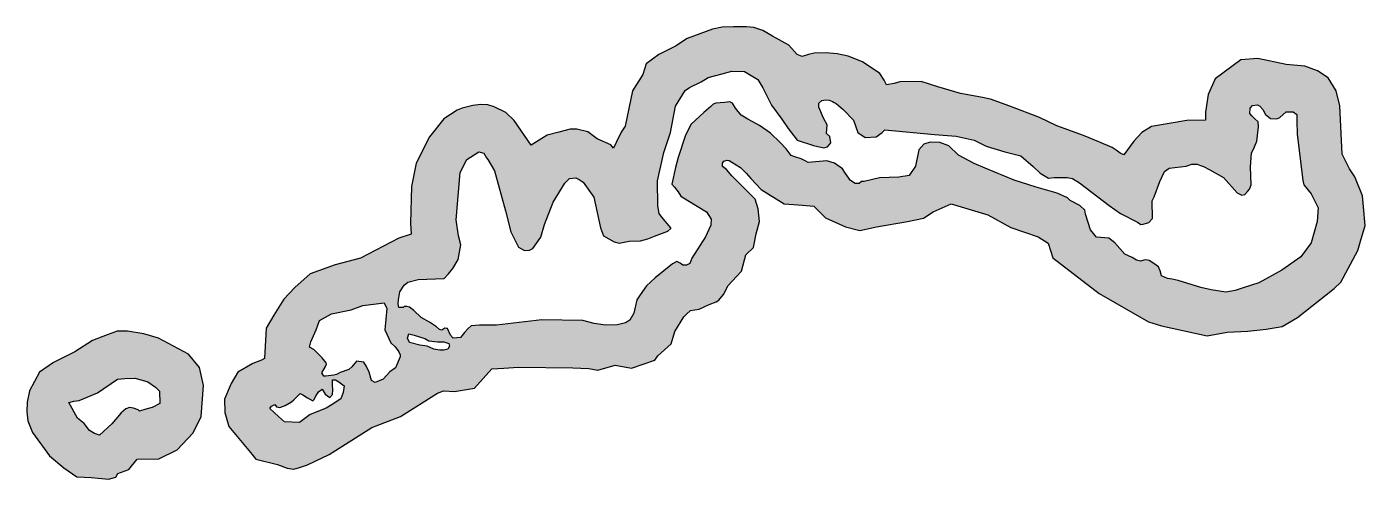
# Model space of a CAD drawing. Header units: metres. Extents: x 273377 to 358923, y 1974345 to 2116525.
# Drawn here: x 286887 to 288345, y 2018225 to 2018719 of the extents above; entities that cross this region are included whole.
import ezdxf

# ---------------------------------------------------------------- set-up
doc = ezdxf.new("R2010")
doc.units = ezdxf.units.M
doc.header["$MEASUREMENT"] = 0
doc.layers.add('MANGROOVE BUFFER ZONE', color=120, linetype='Continuous')

msp = doc.modelspace()

# ---------------------------------------------------------------- hatches: boundary and pattern name
at = {"layer": 'MANGROOVE BUFFER ZONE'}
h = msp.add_hatch(dxfattribs=at)
h.set_pattern_fill('GRASS', color=256)
h.set_pattern_definition([(90, (0, 0), (-17.96051224, 17.96051224), [4.7625, -31.15852448]), (45, (0, 0), (-17.96051224, 17.96051224), [4.7625, -20.6375]), (135, (0, 0), (-17.96051224, -17.96051224), [4.7625, -20.6375])])
h.paths.add_polyline_path([(287079.2, 2018327.7), (287074.9, 2018347.3), (287062.9, 2018361.7), (287030, 2018379.2), (287014.2, 2018384.1), (286996.5, 2018387), (286985.2, 2018386.7), (286969.4, 2018380.9), (286958.2, 2018376.7), (286938.9, 2018364.5), (286915.7, 2018352.6), (286900.7, 2018342), (286889.6, 2018322), (286887, 2018309.4), (286886.7, 2018299), (286887.7, 2018289), (286893, 2018276.6), (286911.5, 2018251), (286926.9, 2018237.9), (286941.2, 2018228.2), (286957.1, 2018227.4), (286975.8, 2018225.5), (286983.8, 2018227.9), (286985.8, 2018231.6), (286998, 2018236), (287007, 2018247.2), (287030.4, 2018247.6), (287050.6, 2018257.6), (287068.1, 2018275.9), (287076.6, 2018293.9)])
h.paths.add_polyline_path([(287031.6, 2018308), (287023.1, 2018303.8), (287016.3, 2018301.7), (287009.6, 2018299.5), (287008, 2018301.3), (287002.9, 2018302.9), (286998.6, 2018303.5), (286994.6, 2018302.2), (286989.6, 2018297.7), (286979.5, 2018285.9), (286966, 2018273.6), (286960.5, 2018275.5), (286955.1, 2018278.6), (286949.3, 2018286.2), (286942.1, 2018292), (286932.6, 2018309.3), (286938.1, 2018310.4), (286943.9, 2018311.3), (286952.6, 2018314.8), (286963.8, 2018319.7), (286985.4, 2018334.7), (286993.6, 2018335.2), (287004.6, 2018335.5), (287018.6, 2018331.5), (287026.8, 2018325.7), (287031.4, 2018321.6)], flags=16)
h.paths.add_polyline_path([(287262.7, 2018281.8), (287293.7, 2018293.8), (287334.1, 2018319.3), (287340.6, 2018321.7), (287352.4, 2018321.2), (287374.2, 2018324.9), (287393.3, 2018345.9), (287406.4, 2018346.7), (287422.2, 2018347.8), (287481.6, 2018346.8), (287498.8, 2018346), (287508.6, 2018344.4), (287527.4, 2018349.9), (287545.2, 2018346.7), (287570.9, 2018355.3), (287574.2, 2018359.9), (287588.5, 2018373.2), (287592.4, 2018386.4), (287602.4, 2018402.5), (287605.1, 2018405.4), (287609.7, 2018409.5), (287619, 2018410.8), (287630.1, 2018416), (287637.4, 2018418.8), (287640.4, 2018420.6), (287645.5, 2018426.8), (287650.7, 2018436.6), (287659.7, 2018446.5), (287665.3, 2018452.2), (287669.9, 2018470.1), (287678.4, 2018478), (287681.3, 2018493.1), (287684.9, 2018506.2), (287683.2, 2018520.2), (287680, 2018530.6), (287654.5, 2018556.2), (287648.9, 2018563.2), (287644.6, 2018566.3), (287644.6, 2018569.9), (287646, 2018572), (287649.2, 2018573.1), (287651.6, 2018572.8), (287654.5, 2018571), (287664.2, 2018565.1), (287670.3, 2018558.9), (287675.3, 2018553.3), (287686.6, 2018541.2), (287711.5, 2018525.7), (287731.5, 2018524), (287743.9, 2018522.9), (287756.8, 2018510.4), (287778.6, 2018500.5), (287794.1, 2018496.7), (287812.1, 2018500.5), (287846.1, 2018506.3), (287863.5, 2018509.9), (287873.9, 2018516.8), (287893.4, 2018525.7), (287933.5, 2018513.7), (287958.5, 2018499.9), (287988.1, 2018489.5), (287999, 2018482.6), (288004.4, 2018466.6), (288054.6, 2018427.8), (288108.6, 2018397.2), (288122.6, 2018392.6), (288172.3, 2018381.9), (288194.3, 2018385.9), (288216.6, 2018386.8), (288236.7, 2018389.2), (288253.9, 2018392.1), (288270.8, 2018401.8), (288310.6, 2018433.5), (288318.1, 2018440.1), (288336.4, 2018474.9), (288339.4, 2018485.1), (288344.5, 2018502.1), (288342.5, 2018522.4), (288341.5, 2018534.4), (288333.1, 2018554.9), (288327.5, 2018563.6), (288319.3, 2018579.6), (288316.8, 2018632.3), (288312.7, 2018648.6), (288304.1, 2018662.8), (288292.6, 2018670.4), (288278.9, 2018675.8), (288258.3, 2018677.5), (288227.6, 2018684.1), (288209, 2018682.4), (288181.2, 2018661.8), (288173.4, 2018644.8), (288170.4, 2018625.5), (288170.7, 2018616.8), (288150.3, 2018616.3), (288111.7, 2018609.9), (288101.3, 2018603.5), (288092.4, 2018593.9), (288081.7, 2018579.1), (288077.5, 2018581), (288073.1, 2018584.1), (288068.9, 2018586.9), (288054.5, 2018593), (288037.5, 2018600), (288008.6, 2018610.6), (287989.6, 2018619.8), (287957.4, 2018631.9), (287936.2, 2018639.7), (287926, 2018641.7), (287903.6, 2018646), (287879, 2018653.2), (287860.7, 2018658.8), (287837.7, 2018658.6), (287831.3, 2018656.9), (287823.2, 2018655.3), (287820.4, 2018660.5), (287815.8, 2018667.8), (287797, 2018680.2), (287781.3, 2018686.5), (287769.2, 2018688.9), (287756.9, 2018690.1), (287744.2, 2018689.9), (287738.2, 2018688.3), (287731.4, 2018686.1), (287725.7, 2018688.5), (287716.8, 2018698.5), (287699.1, 2018708.2), (287688.4, 2018714.5), (287678.7, 2018717.9), (287670.7, 2018718.6), (287656.4, 2018718.6), (287644, 2018718), (287633.5, 2018715.9), (287606.1, 2018705.7), (287593.2, 2018697.5), (287575, 2018688.5), (287561.3, 2018678.2), (287557.7, 2018666.7), (287546.3, 2018648.7), (287538.5, 2018610.4), (287534, 2018603.7), (287528.5, 2018592.5), (287525.7, 2018586.1), (287522.9, 2018589.8), (287508, 2018596.6), (287497.8, 2018603.9), (287485.8, 2018607.1), (287478.6, 2018606.8), (287466.3, 2018603.8), (287453.5, 2018600.6), (287435.9, 2018589.5), (287417.5, 2018616.4), (287408.3, 2018625.1), (287395.7, 2018631.4), (287388.8, 2018633.4), (287381.1, 2018633.9), (287372.4, 2018632.6), (287361, 2018629.7), (287355.4, 2018627.8), (287340.9, 2018618.3), (287325.3, 2018598.6), (287310.8, 2018570), (287305.7, 2018544.5), (287304.6, 2018504.7), (287305.5, 2018492.7), (287291.9, 2018488.3), (287250.3, 2018466.4), (287222.6, 2018459.3), (287195.2, 2018449.3), (287178.5, 2018434.6), (287166.6, 2018421.6), (287155.9, 2018404.4), (287147.5, 2018390.1), (287145.7, 2018357), (287142.4, 2018355.1), (287133, 2018351.8), (287116.5, 2018342.3), (287109.3, 2018329.9), (287102.1, 2018312.6), (287102.4, 2018298.3), (287106.6, 2018282.8), (287130.2, 2018254.7), (287136.3, 2018247.2), (287159.9, 2018241.5), (287170.4, 2018237.6), (287177.5, 2018236.5), (287183.8, 2018238.4), (287192.5, 2018241.3), (287216.2, 2018252.6)])
h.paths.add_polyline_path([(287161, 2018293.8), (287151.6, 2018302.5), (287153.4, 2018305.2), (287156.7, 2018307.1), (287158.8, 2018304.5), (287162.2, 2018303.7), (287168, 2018305.9), (287174.9, 2018310), (287177.4, 2018312.1), (287184.5, 2018318.8), (287187.2, 2018317.3), (287192.5, 2018314.3), (287198.1, 2018311), (287199.4, 2018312), (287201.7, 2018316.2), (287204.5, 2018320.6), (287208.4, 2018323.8), (287211.6, 2018318.3), (287216.9, 2018314.4), (287219.6, 2018318), (287220.2, 2018322.9), (287219.6, 2018327.9), (287219.8, 2018333.9), (287223, 2018334), (287226.6, 2018331.6), (287232.4, 2018327.4), (287231.4, 2018319.9), (287228.7, 2018313.1), (287219.2, 2018307), (287212.8, 2018302.9), (287195.2, 2018295.9), (287183.7, 2018287.2), (287167.3, 2018287.9)], flags=16)
h.paths.add_polyline_path([(287210.2, 2018337.8), (287207.9, 2018341.6), (287212.2, 2018348.2), (287213.3, 2018351), (287212.7, 2018352.5), (287208.3, 2018357.9), (287199.5, 2018366.8), (287194.5, 2018369.5), (287196, 2018375.2), (287201.8, 2018388.2), (287205.7, 2018398.3), (287218.7, 2018405.6), (287239.9, 2018410), (287252.6, 2018414.7), (287276, 2018417.6), (287278.8, 2018411.6), (287276.8, 2018388.2), (287283.1, 2018374.2), (287287.8, 2018369.7), (287291.9, 2018364.4), (287293.3, 2018361), (287293.5, 2018358.8), (287288.2, 2018346.8), (287282, 2018342.7), (287274.9, 2018334.4), (287266.2, 2018331), (287262, 2018333.1), (287259.5, 2018342.3), (287256.9, 2018348.5), (287253.8, 2018352.9), (287245.8, 2018354), (287240.6, 2018348), (287237.3, 2018345), (287228, 2018341.9), (287224.2, 2018339.5), (287221.3, 2018339), (287212.3, 2018337.8)], flags=16)
h.paths.add_polyline_path([(287303.6, 2018374.5), (287301.5, 2018379.2), (287302.7, 2018384.1), (287308.5, 2018382.5), (287320.2, 2018378.7), (287324.5, 2018376.2), (287334.2, 2018375.3), (287340.9, 2018375.1), (287346.4, 2018373.4), (287347.3, 2018370.5), (287345.4, 2018367.4), (287340.9, 2018366), (287336.5, 2018366.1), (287330.1, 2018367.4), (287322.9, 2018370.4), (287314.7, 2018371.6)], flags=16)
h.paths.add_polyline_path([(287292.1, 2018412.7), (287291.1, 2018416.6), (287291.7, 2018420.9), (287292.9, 2018429.6), (287297.6, 2018437.1), (287301.9, 2018440.2), (287313, 2018443.2), (287341.2, 2018444.2), (287346, 2018449.2), (287350.9, 2018455.1), (287356.4, 2018464.9), (287359.5, 2018481.1), (287356.9, 2018490.7), (287354.3, 2018508.3), (287358.9, 2018559.8), (287366.1, 2018574.1), (287378.9, 2018582.1), (287384.4, 2018580.9), (287387.4, 2018575.7), (287388.9, 2018574), (287396.2, 2018561.4), (287408.2, 2018517.9), (287413.8, 2018495), (287422.3, 2018478.4), (287428.9, 2018474.6), (287434.2, 2018475.3), (287437.8, 2018477.1), (287446.6, 2018489.4), (287450.6, 2018503.1), (287459.9, 2018527.6), (287472.7, 2018548), (287477.8, 2018553.3), (287484.6, 2018553.8), (287488.4, 2018552), (287492.8, 2018549.1), (287504.4, 2018532.7), (287511.5, 2018499.5), (287514.8, 2018490.6), (287520.7, 2018487.6), (287526.6, 2018484.2), (287531.9, 2018482.8), (287542.9, 2018485), (287555.2, 2018485.3), (287563.1, 2018487.3), (287570.5, 2018490.5), (287584.8, 2018495.7), (287588.2, 2018498.7), (287588.1, 2018499.6), (287578.3, 2018510.9), (287575.6, 2018515.2), (287574.2, 2018523.3), (287573.6, 2018550.7), (287580.5, 2018581.4), (287587.8, 2018603.5), (287593.4, 2018631.9), (287603.9, 2018649.2), (287608.5, 2018652.2), (287621.1, 2018658.6), (287628.8, 2018663.3), (287644.2, 2018667.4), (287654.8, 2018670.1), (287668.4, 2018669.8), (287672, 2018667.5), (287682.8, 2018661), (287688.5, 2018652.1), (287697.8, 2018633.2), (287709.2, 2018617.9), (287716.1, 2018607.8), (287725.9, 2018595), (287743.7, 2018589), (287754.7, 2018586.6), (287758.8, 2018587.9), (287762.4, 2018592), (287761.2, 2018598.9), (287757.6, 2018602.2), (287758.3, 2018611.8), (287754.5, 2018619.1), (287749.4, 2018631), (287749.4, 2018635.4), (287752.5, 2018638.3), (287757.1, 2018639), (287760.5, 2018638.5), (287764.2, 2018637), (287766.2, 2018636.1), (287768.4, 2018635.1), (287776, 2018628.4), (287787.1, 2018616.7), (287791.9, 2018603.4), (287799.8, 2018597.9), (287811.9, 2018598.7), (287818.2, 2018603.5), (287821.3, 2018606.3), (287875.3, 2018601.3), (287899.1, 2018599.4), (287918.4, 2018594.9), (287931.8, 2018588.3), (287951.8, 2018582.4), (287969.4, 2018577.8), (287982.9, 2018566.2), (287990.5, 2018558.9), (287999.6, 2018553.7), (288005.8, 2018554.2), (288019.7, 2018554.2), (288025.5, 2018553.1), (288033.2, 2018548.6), (288065.5, 2018523.7), (288078.1, 2018515), (288096.6, 2018505.8), (288100.1, 2018503.2), (288102.8, 2018503.3), (288108.7, 2018505.2), (288112.9, 2018509.6), (288112.3, 2018528.7), (288114.5, 2018533.1), (288120.7, 2018549.8), (288125.9, 2018560.9), (288131.1, 2018564.6), (288149.6, 2018566.8), (288155.8, 2018569), (288161.6, 2018568.8), (288165.2, 2018567.4), (288168.4, 2018566.2), (288175.1, 2018562.8), (288190.1, 2018554.4), (288205.2, 2018537.7), (288210, 2018535.1), (288213.4, 2018535.6), (288216.2, 2018538.9), (288218.4, 2018541.6), (288220.2, 2018546.3), (288219.6, 2018566.1), (288220.8, 2018580.7), (288223.8, 2018587.9), (288226.4, 2018593.8), (288228.2, 2018609.4), (288228, 2018615.1), (288224, 2018618.7), (288221.1, 2018621.4), (288218.9, 2018624), (288219, 2018630), (288221.6, 2018632.7), (288227.1, 2018633.6), (288229.6, 2018632.2), (288232.9, 2018628.4), (288235.8, 2018623.1), (288241.3, 2018618.7), (288248.1, 2018618.3), (288251.5, 2018619.7), (288258.5, 2018626), (288266, 2018625.8), (288270, 2018622.8), (288270, 2018616), (288270.5, 2018601.5), (288276.7, 2018551), (288277.6, 2018546.3), (288285.5, 2018536.4), (288293.2, 2018521.2), (288292.2, 2018506.2), (288285.6, 2018483), (288274.3, 2018467.9), (288253.7, 2018453.3), (288228.7, 2018439.5), (288211.7, 2018434.1), (288202.7, 2018431.3), (288192.6, 2018429.5), (288176.8, 2018431.9), (288165.6, 2018434.5), (288140.6, 2018442), (288134.4, 2018443.5), (288129.1, 2018444.3), (288122.5, 2018447), (288121.3, 2018452.6), (288119.4, 2018457.1), (288114.1, 2018460.6), (288109.1, 2018463.8), (288105.4, 2018464.7), (288103.2, 2018464.3), (288099.8, 2018463.2), (288095.4, 2018464.1), (288090.5, 2018467.3), (288082.7, 2018470.7), (288077.1, 2018476.9), (288071.6, 2018483.2), (288065.2, 2018488.2), (288051.9, 2018489.4), (288045.2, 2018497.4), (288039.7, 2018514.5), (288039, 2018518.8), (288033.7, 2018523.7), (288023.2, 2018529.2), (288020.4, 2018532.3), (288009, 2018537.1), (287986.2, 2018543.7), (287962.1, 2018551.4), (287930.4, 2018564.5), (287918.5, 2018569.7), (287901.6, 2018578.8), (287891, 2018588.7), (287881.1, 2018592.5), (287870.7, 2018592.8), (287863.7, 2018590.5), (287858.3, 2018584.5), (287854.5, 2018566.5), (287847.6, 2018556.6), (287836.6, 2018554.5), (287815.3, 2018553.8), (287798.7, 2018550.1), (287795.8, 2018550.1), (287793.2, 2018547.6), (287788.8, 2018547.6), (287783.9, 2018551), (287778.6, 2018558.5), (287775.1, 2018563.9), (287766.6, 2018569.9), (287758.2, 2018572.3), (287737.7, 2018570.6), (287735.4, 2018572), (287730.2, 2018574.5), (287723.1, 2018576.7), (287719.1, 2018578.4), (287713.7, 2018585.6), (287707.4, 2018592.5), (287696.6, 2018602.5), (287684.7, 2018611), (287672.2, 2018617.8), (287664.9, 2018622.2), (287658.5, 2018629.9), (287655.5, 2018635.2), (287652.5, 2018636.6), (287646.6, 2018636.1), (287637.3, 2018635.3), (287634.3, 2018634.1), (287631.9, 2018631.5), (287624.1, 2018625.1), (287610.2, 2018612.4), (287604.3, 2018600.5), (287596.1, 2018576.2), (287593.3, 2018565.3), (287589.3, 2018547.1), (287592.2, 2018543.7), (287596, 2018538.6), (287598.9, 2018534), (287606.7, 2018529.2), (287627.1, 2018516.8), (287632.1, 2018508.8), (287631.7, 2018502.4), (287625.8, 2018489.6), (287611.1, 2018466.5), (287609, 2018460.7), (287605.1, 2018458.8), (287601.4, 2018458.9), (287598.3, 2018461.1), (287594.7, 2018462.9), (287590.1, 2018460.2), (287571.1, 2018444.9), (287561.8, 2018436.4), (287554.7, 2018426.3), (287551.2, 2018420.9), (287548, 2018406.4), (287543.7, 2018398.7), (287538.9, 2018395.8), (287530.2, 2018393.8), (287517.1, 2018393.5), (287504.6, 2018395.2), (287492.5, 2018398.5), (287447.7, 2018399.2), (287398.3, 2018393.5), (287379.9, 2018393.3), (287370.6, 2018392.6), (287367.4, 2018389.6), (287363.3, 2018385.5), (287359, 2018380.1), (287351, 2018379.2), (287348.1, 2018382.4), (287344.9, 2018389.8), (287342.1, 2018390), (287338.6, 2018387.8), (287336.4, 2018388.8), (287332.8, 2018391.4), (287325.3, 2018396.7), (287316.2, 2018401.9), (287308.1, 2018409.2), (287303.5, 2018412.9), (287300.7, 2018413.9), (287297.8, 2018413.9), (287296.8, 2018412.7)], flags=16)

# ---------------------------------------------------------------- linework, layer by layer
at = {"layer": 'MANGROOVE BUFFER ZONE', "flags": 128}
for points in [[(287334.1, 2018319.3), (287340.6, 2018321.7), (287352.4, 2018321.2), (287374.2, 2018324.9), (287393.3, 2018345.9), (287406.4, 2018346.7), (287422.2, 2018347.8), (287481.6, 2018346.8), (287498.8, 2018346), (287508.6, 2018344.4), (287527.4, 2018349.9), (287545.2, 2018346.7), (287570.9, 2018355.3), (287574.2, 2018359.9), (287588.5, 2018373.2), (287592.4, 2018386.4), (287602.4, 2018402.5), (287605.1, 2018405.4), (287609.7, 2018409.5), (287619, 2018410.8), (287630.1, 2018416), (287637.4, 2018418.8), (287640.4, 2018420.6), (287645.5, 2018426.8), (287650.7, 2018436.6), (287659.7, 2018446.5), (287665.3, 2018452.2), (287669.9, 2018470.1), (287678.4, 2018478), (287681.3, 2018493.1), (287684.9, 2018506.2), (287683.2, 2018520.2), (287680, 2018530.6), (287654.5, 2018556.2), (287648.9, 2018563.2), (287644.6, 2018566.3), (287644.6, 2018569.9), (287646, 2018572), (287649.2, 2018573.1), (287651.6, 2018572.8), (287654.5, 2018571), (287664.2, 2018565.1), (287670.3, 2018558.9), (287675.3, 2018553.3), (287686.6, 2018541.2), (287711.5, 2018525.7), (287731.5, 2018524), (287743.9, 2018522.9), (287756.8, 2018510.4), (287778.6, 2018500.5), (287794.1, 2018496.7), (287812.1, 2018500.5), (287846.1, 2018506.3), (287863.5, 2018509.9), (287873.9, 2018516.8), (287893.4, 2018525.7), (287933.5, 2018513.7), (287958.5, 2018499.9), (287988.1, 2018489.5), (287999, 2018482.6), (288004.4, 2018466.6), (288054.6, 2018427.8), (288108.6, 2018397.2), (288122.6, 2018392.6), (288172.3, 2018381.9), (288194.3, 2018385.9), (288216.6, 2018386.8), (288236.7, 2018389.2), (288253.9, 2018392.1), (288270.8, 2018401.8), (288310.6, 2018433.5), (288318.1, 2018440.1), (288336.4, 2018474.9), (288339.4, 2018485.1), (288344.5, 2018502.1), (288342.5, 2018522.4), (288341.5, 2018534.4), (288333.1, 2018554.9), (288327.5, 2018563.6), (288319.3, 2018579.6), (288316.8, 2018632.3), (288312.7, 2018648.6), (288304.1, 2018662.8), (288292.6, 2018670.4), (288278.9, 2018675.8), (288258.3, 2018677.5), (288227.6, 2018684.1), (288209, 2018682.4), (288181.2, 2018661.8), (288173.4, 2018644.8), (288170.4, 2018625.5), (288170.7, 2018616.8), (288150.3, 2018616.3), (288111.7, 2018609.9), (288101.3, 2018603.5), (288092.4, 2018593.9), (288081.7, 2018579.1), (288077.5, 2018581), (288073.1, 2018584.1), (288068.9, 2018586.9), (288054.5, 2018593), (288037.5, 2018600), (288008.6, 2018610.6), (287989.6, 2018619.8), (287957.4, 2018631.9), (287936.2, 2018639.7), (287926, 2018641.7), (287903.6, 2018646), (287879, 2018653.2), (287860.7, 2018658.8), (287837.7, 2018658.6), (287831.3, 2018656.9), (287823.2, 2018655.3), (287820.4, 2018660.5), (287815.8, 2018667.8), (287797, 2018680.2), (287781.3, 2018686.5), (287769.2, 2018688.9), (287756.9, 2018690.1), (287744.2, 2018689.9), (287738.2, 2018688.3), (287731.4, 2018686.1), (287725.7, 2018688.5), (287716.8, 2018698.5), (287699.1, 2018708.2), (287688.4, 2018714.5), (287678.7, 2018717.9), (287670.7, 2018718.6), (287656.4, 2018718.6), (287644, 2018718), (287633.5, 2018715.9), (287606.1, 2018705.7), (287593.2, 2018697.5), (287575, 2018688.5), (287561.3, 2018678.2), (287557.7, 2018666.7), (287546.3, 2018648.7), (287538.5, 2018610.4), (287534, 2018603.7), (287528.5, 2018592.5), (287525.7, 2018586.1), (287522.9, 2018589.8), (287508, 2018596.6), (287497.8, 2018603.9), (287485.8, 2018607.1), (287478.6, 2018606.8), (287466.3, 2018603.8), (287453.5, 2018600.6), (287435.9, 2018589.5), (287417.5, 2018616.4), (287408.3, 2018625.1), (287395.7, 2018631.4), (287388.8, 2018633.4), (287381.1, 2018633.9), (287372.4, 2018632.6), (287361, 2018629.7), (287355.4, 2018627.8), (287340.9, 2018618.3), (287325.3, 2018598.6), (287310.8, 2018570), (287305.7, 2018544.5), (287304.6, 2018504.7), (287305.5, 2018492.7), (287291.9, 2018488.3), (287250.3, 2018466.4), (287222.6, 2018459.3), (287195.2, 2018449.3), (287178.5, 2018434.6), (287166.6, 2018421.6), (287155.9, 2018404.4), (287147.5, 2018390.1), (287145.7, 2018357), (287142.4, 2018355.1), (287133, 2018351.8), (287116.5, 2018342.3), (287109.3, 2018329.9), (287102.1, 2018312.6), (287102.4, 2018298.3), (287106.6, 2018282.8), (287130.2, 2018254.7), (287136.3, 2018247.2), (287159.9, 2018241.5), (287170.4, 2018237.6), (287177.5, 2018236.5), (287183.8, 2018238.4), (287192.5, 2018241.3), (287216.2, 2018252.6), (287262.7, 2018281.8), (287293.7, 2018293.8)], [(287316.2, 2018401.9), (287308.1, 2018409.2), (287303.5, 2018412.9), (287300.7, 2018413.9), (287297.8, 2018413.9), (287296.8, 2018412.7), (287292.1, 2018412.7), (287291.1, 2018416.6), (287291.7, 2018420.9), (287292.9, 2018429.6), (287297.6, 2018437.1), (287301.9, 2018440.2), (287313, 2018443.2), (287341.2, 2018444.2), (287346, 2018449.2), (287350.9, 2018455.1), (287356.4, 2018464.9), (287359.5, 2018481.1), (287356.9, 2018490.7), (287354.3, 2018508.3), (287358.9, 2018559.8), (287366.1, 2018574.1), (287378.9, 2018582.1), (287384.4, 2018580.9), (287387.4, 2018575.7), (287388.9, 2018574), (287396.2, 2018561.4), (287408.2, 2018517.9), (287413.8, 2018495), (287422.3, 2018478.4), (287428.9, 2018474.6), (287434.2, 2018475.3), (287437.8, 2018477.1), (287446.6, 2018489.4), (287450.6, 2018503.1), (287459.9, 2018527.6), (287472.7, 2018548), (287477.8, 2018553.3), (287484.6, 2018553.8), (287488.4, 2018552), (287492.8, 2018549.1), (287504.4, 2018532.7), (287511.5, 2018499.5), (287514.8, 2018490.6), (287520.7, 2018487.6), (287526.6, 2018484.2), (287531.9, 2018482.8), (287542.9, 2018485), (287555.2, 2018485.3), (287563.1, 2018487.3), (287570.5, 2018490.5), (287584.8, 2018495.7), (287588.2, 2018498.7), (287588.1, 2018499.6), (287578.3, 2018510.9), (287575.6, 2018515.2), (287574.2, 2018523.3), (287573.6, 2018550.7), (287580.5, 2018581.4), (287587.8, 2018603.5), (287593.4, 2018631.9), (287603.9, 2018649.2), (287608.5, 2018652.2), (287621.1, 2018658.6), (287628.8, 2018663.3), (287644.2, 2018667.4), (287654.8, 2018670.1), (287668.4, 2018669.8), (287672, 2018667.5), (287682.8, 2018661), (287688.5, 2018652.1), (287697.8, 2018633.2), (287709.2, 2018617.9), (287716.1, 2018607.8), (287725.9, 2018595), (287743.7, 2018589), (287754.7, 2018586.6), (287758.8, 2018587.9), (287762.4, 2018592), (287761.2, 2018598.9), (287757.6, 2018602.2), (287758.3, 2018611.8), (287754.5, 2018619.1), (287749.4, 2018631), (287749.4, 2018635.4), (287752.5, 2018638.3), (287757.1, 2018639), (287760.5, 2018638.5), (287764.2, 2018637), (287766.2, 2018636.1), (287768.4, 2018635.1), (287776, 2018628.4), (287787.1, 2018616.7), (287791.9, 2018603.4), (287799.8, 2018597.9), (287811.9, 2018598.7), (287818.2, 2018603.5), (287821.3, 2018606.3), (287875.3, 2018601.3), (287899.1, 2018599.4), (287918.4, 2018594.9), (287931.8, 2018588.3), (287951.8, 2018582.4), (287969.4, 2018577.8), (287982.9, 2018566.2), (287990.5, 2018558.9), (287999.6, 2018553.7), (288005.8, 2018554.2), (288019.7, 2018554.2), (288025.5, 2018553.1), (288033.2, 2018548.6), (288065.5, 2018523.7), (288078.1, 2018515), (288096.6, 2018505.8), (288100.1, 2018503.2), (288102.8, 2018503.3), (288108.7, 2018505.2), (288112.9, 2018509.6), (288112.3, 2018528.7), (288114.5, 2018533.1), (288120.7, 2018549.8), (288125.9, 2018560.9), (288131.1, 2018564.6), (288149.6, 2018566.8), (288155.8, 2018569), (288161.6, 2018568.8), (288165.2, 2018567.4), (288168.4, 2018566.2), (288175.1, 2018562.8), (288190.1, 2018554.4), (288205.2, 2018537.7), (288210, 2018535.1), (288213.4, 2018535.6), (288216.2, 2018538.9), (288218.4, 2018541.6), (288220.2, 2018546.3), (288219.6, 2018566.1), (288220.8, 2018580.7), (288223.8, 2018587.9), (288226.4, 2018593.8), (288228.2, 2018609.4), (288228, 2018615.1), (288224, 2018618.7), (288221.1, 2018621.4), (288218.9, 2018624), (288219, 2018630), (288221.6, 2018632.7), (288227.1, 2018633.6), (288229.6, 2018632.2), (288232.9, 2018628.4), (288235.8, 2018623.1), (288241.3, 2018618.7), (288248.1, 2018618.3), (288251.5, 2018619.7), (288258.5, 2018626), (288266, 2018625.8), (288270, 2018622.8), (288270, 2018616), (288270.5, 2018601.5), (288276.7, 2018551), (288277.6, 2018546.3), (288285.5, 2018536.4), (288293.2, 2018521.2), (288292.2, 2018506.2), (288285.6, 2018483), (288274.3, 2018467.9), (288253.7, 2018453.3), (288228.7, 2018439.5), (288211.7, 2018434.1), (288202.7, 2018431.3), (288192.6, 2018429.5), (288176.8, 2018431.9), (288165.6, 2018434.5), (288140.6, 2018442), (288134.4, 2018443.5), (288129.1, 2018444.3), (288122.5, 2018447), (288121.3, 2018452.6), (288119.4, 2018457.1), (288114.1, 2018460.6), (288109.1, 2018463.8), (288105.4, 2018464.7), (288103.2, 2018464.3), (288099.8, 2018463.2), (288095.4, 2018464.1), (288090.5, 2018467.3), (288082.7, 2018470.7), (288077.1, 2018476.9), (288071.6, 2018483.2), (288065.2, 2018488.2), (288051.9, 2018489.4), (288045.2, 2018497.4), (288039.7, 2018514.5), (288039, 2018518.8), (288033.7, 2018523.7), (288023.2, 2018529.2), (288020.4, 2018532.3), (288009, 2018537.1), (287986.2, 2018543.7), (287962.1, 2018551.4), (287930.4, 2018564.5), (287918.5, 2018569.7), (287901.6, 2018578.8), (287891, 2018588.7), (287881.1, 2018592.5), (287870.7, 2018592.8), (287863.7, 2018590.5), (287858.3, 2018584.5), (287854.5, 2018566.5), (287847.6, 2018556.6), (287836.6, 2018554.5), (287815.3, 2018553.8), (287798.7, 2018550.1), (287795.8, 2018550.1), (287793.2, 2018547.6), (287788.8, 2018547.6), (287783.9, 2018551), (287778.6, 2018558.5), (287775.1, 2018563.9), (287766.6, 2018569.9), (287758.2, 2018572.3), (287737.7, 2018570.6), (287735.4, 2018572), (287730.2, 2018574.5), (287723.1, 2018576.7), (287719.1, 2018578.4), (287713.7, 2018585.6), (287707.4, 2018592.5), (287696.6, 2018602.5), (287684.7, 2018611), (287672.2, 2018617.8), (287664.9, 2018622.2), (287658.5, 2018629.9), (287655.5, 2018635.2), (287652.5, 2018636.6), (287646.6, 2018636.1), (287637.3, 2018635.3), (287634.3, 2018634.1), (287631.9, 2018631.5), (287624.1, 2018625.1), (287610.2, 2018612.4), (287604.3, 2018600.5), (287596.1, 2018576.2), (287593.3, 2018565.3), (287589.3, 2018547.1), (287592.2, 2018543.7), (287596, 2018538.6), (287598.9, 2018534), (287606.7, 2018529.2), (287627.1, 2018516.8), (287632.1, 2018508.8), (287631.7, 2018502.4), (287625.8, 2018489.6), (287611.1, 2018466.5), (287609, 2018460.7), (287605.1, 2018458.8), (287601.4, 2018458.9), (287598.3, 2018461.1), (287594.7, 2018462.9), (287590.1, 2018460.2), (287571.1, 2018444.9), (287561.8, 2018436.4), (287554.7, 2018426.3), (287551.2, 2018420.9), (287548, 2018406.4), (287543.7, 2018398.7), (287538.9, 2018395.8), (287530.2, 2018393.8), (287517.1, 2018393.5), (287504.6, 2018395.2), (287492.5, 2018398.5), (287447.7, 2018399.2), (287398.3, 2018393.5), (287379.9, 2018393.3), (287370.6, 2018392.6), (287367.4, 2018389.6), (287363.3, 2018385.5), (287359, 2018380.1), (287351, 2018379.2), (287348.1, 2018382.4), (287344.9, 2018389.8), (287342.1, 2018390), (287338.6, 2018387.8), (287336.4, 2018388.8), (287332.8, 2018391.4), (287325.3, 2018396.7)], [(287266.2, 2018331), (287262, 2018333.1), (287259.5, 2018342.3), (287256.9, 2018348.5), (287253.8, 2018352.9), (287245.8, 2018354), (287240.6, 2018348), (287237.3, 2018345), (287228, 2018341.9), (287224.2, 2018339.5), (287221.3, 2018339), (287212.3, 2018337.8), (287210.2, 2018337.8), (287207.9, 2018341.6), (287212.2, 2018348.2), (287213.3, 2018351), (287212.7, 2018352.5), (287208.3, 2018357.9), (287199.5, 2018366.8), (287194.5, 2018369.5), (287196, 2018375.2), (287201.8, 2018388.2), (287205.7, 2018398.3), (287218.7, 2018405.6), (287239.9, 2018410), (287252.6, 2018414.7), (287276, 2018417.6), (287278.8, 2018411.6), (287276.8, 2018388.2), (287283.1, 2018374.2), (287287.8, 2018369.7), (287291.9, 2018364.4), (287293.3, 2018361), (287293.5, 2018358.8), (287288.2, 2018346.8), (287282, 2018342.7), (287274.9, 2018334.4)], [(287062.9, 2018361.7), (287030, 2018379.2), (287014.2, 2018384.1), (286996.5, 2018387), (286985.2, 2018386.7), (286969.4, 2018380.9), (286958.2, 2018376.7), (286938.9, 2018364.5), (286915.7, 2018352.6), (286900.7, 2018342), (286889.6, 2018322), (286887, 2018309.4), (286886.7, 2018299), (286887.7, 2018289), (286893, 2018276.6), (286911.5, 2018251), (286926.9, 2018237.9), (286941.2, 2018228.2), (286957.1, 2018227.4), (286975.8, 2018225.5), (286983.8, 2018227.9), (286985.8, 2018231.6), (286998, 2018236), (287007, 2018247.2), (287030.4, 2018247.6), (287050.6, 2018257.6), (287068.1, 2018275.9), (287076.6, 2018293.9), (287079.2, 2018327.7), (287074.9, 2018347.3)], [(287303.6, 2018374.5), (287301.5, 2018379.2), (287302.7, 2018384.1), (287308.5, 2018382.5), (287320.2, 2018378.7), (287324.5, 2018376.2), (287334.2, 2018375.3), (287340.9, 2018375.1), (287346.4, 2018373.4), (287347.3, 2018370.5), (287345.4, 2018367.4), (287340.9, 2018366), (287336.5, 2018366.1), (287330.1, 2018367.4), (287322.9, 2018370.4), (287314.7, 2018371.6)], [(286985.4, 2018334.7), (286993.6, 2018335.2), (287004.6, 2018335.5), (287018.6, 2018331.5), (287026.8, 2018325.7), (287031.4, 2018321.6), (287031.6, 2018308), (287023.1, 2018303.8), (287016.3, 2018301.7), (287009.6, 2018299.5), (287008, 2018301.3), (287002.9, 2018302.9), (286998.6, 2018303.5), (286994.6, 2018302.2), (286989.6, 2018297.7), (286979.5, 2018285.9), (286966, 2018273.6), (286960.5, 2018275.5), (286955.1, 2018278.6), (286949.3, 2018286.2), (286942.1, 2018292), (286932.6, 2018309.3), (286938.1, 2018310.4), (286943.9, 2018311.3), (286952.6, 2018314.8), (286963.8, 2018319.7)], [(287231.4, 2018319.9), (287228.7, 2018313.1), (287219.2, 2018307), (287212.8, 2018302.9), (287195.2, 2018295.9), (287183.7, 2018287.2), (287167.3, 2018287.9), (287161, 2018293.8), (287151.6, 2018302.5), (287153.4, 2018305.2), (287156.7, 2018307.1), (287158.8, 2018304.5), (287162.2, 2018303.7), (287168, 2018305.9), (287174.9, 2018310), (287177.4, 2018312.1), (287184.5, 2018318.8), (287187.2, 2018317.3), (287192.5, 2018314.3), (287198.1, 2018311), (287199.4, 2018312), (287201.7, 2018316.2), (287204.5, 2018320.6), (287208.4, 2018323.8), (287211.6, 2018318.3), (287216.9, 2018314.4), (287219.6, 2018318), (287220.2, 2018322.9), (287219.6, 2018327.9), (287219.8, 2018333.9), (287223, 2018334), (287226.6, 2018331.6), (287232.4, 2018327.4)]]:
    msp.add_lwpolyline(points, close=True, dxfattribs=at)

doc.saveas('drawing.dxf')
